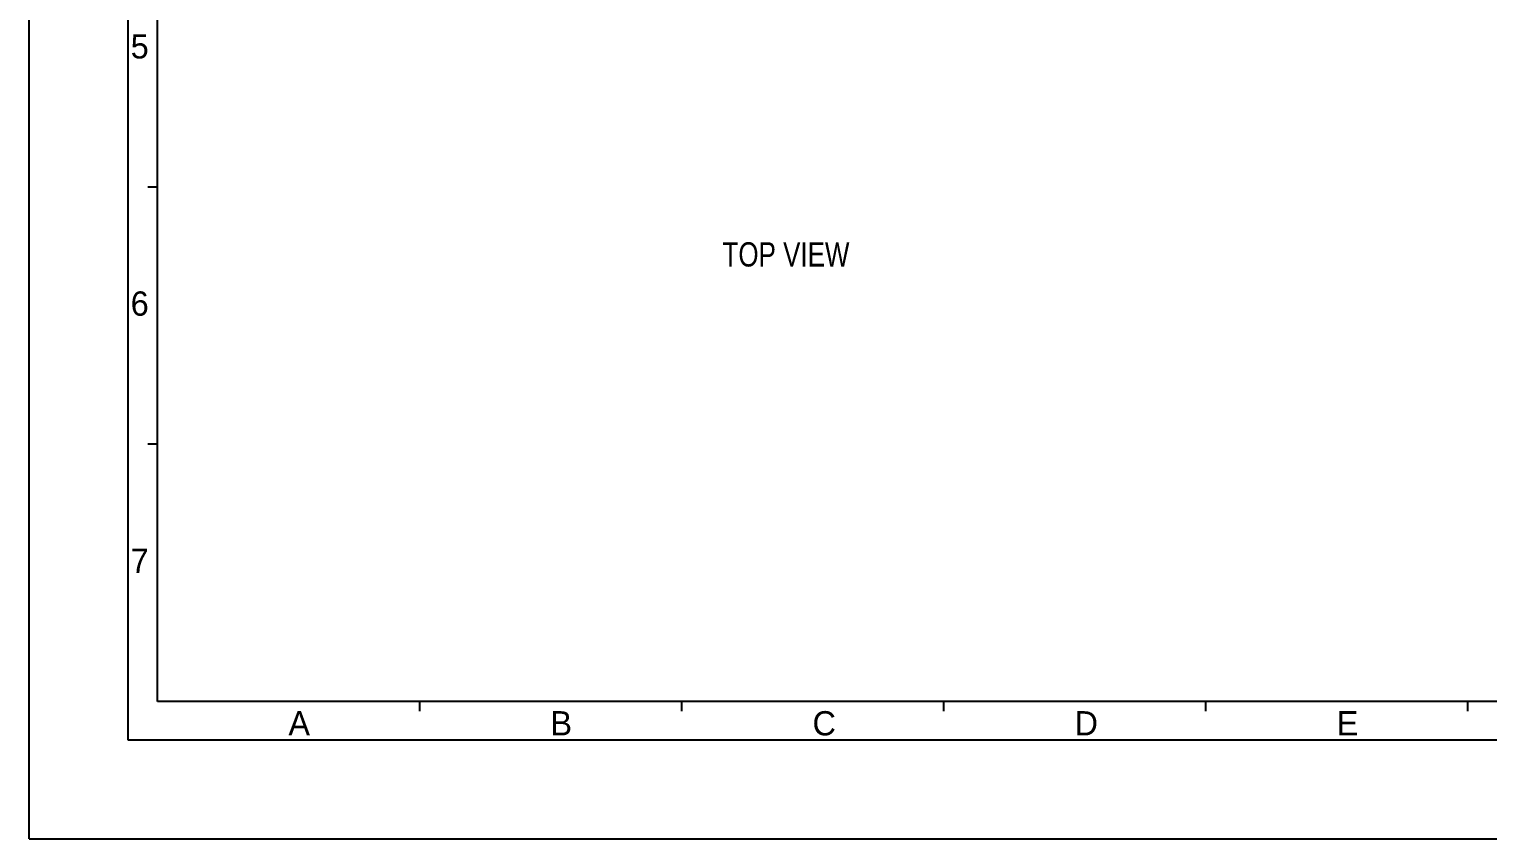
# Model space of a CAD drawing. Header units: millimetres. Extents: x 0 to 594, y 0 to 420.
# Drawn here: x 0 to 300.6, y 0 to 166.9 of the extents above; entities that cross this region are included whole.
import ezdxf

# ---------------------------------------------------------------- set-up
doc = ezdxf.new("R2010")
doc.units = ezdxf.units.MM
doc.header["$LTSCALE"] = 32.67
doc.layers.get('0').update_dxf_attribs({"linetype": 'CONTINUOUS'})
doc.styles.get("Standard").update_dxf_attribs({"font": 'txt', "width": 0.8})
doc.styles.add('TEXTSTYLE_2', font='txt')

msp = doc.modelspace()

# ---------------------------------------------------------------- linework, layer by layer
at = {"color": 4, "linetype": 'CONTINUOUS'}
for p, q in [((0, 0), (0, 420)), ((20.42, 20.31), (20.42, 405.31)), ((26.42, 28.31), (26.42, 397.31)), ((26.42, 134.31), (24.42, 134.31)), ((26.42, 81.31), (24.42, 81.31)), ((564.92, 28.31), (26.42, 28.31)), ((80.42, 28.31), (80.42, 26.31)), ((134.42, 28.31), (134.42, 26.31)), ((188.42, 28.31), (188.42, 26.31)), ((242.42, 28.31), (242.42, 26.31)), ((296.42, 28.31), (296.42, 26.31)), ((571.42, 20.31), (20.42, 20.31)), ((0, 0), (594, 0))]:
    msp.add_line(p, q, dxfattribs=at)

# ---------------------------------------------------------------- texts
at = {"color": 2, "linetype": 'CONTINUOUS', "char_height": 5, "width": 5, "attachment_point": 1, "line_spacing_factor": 0.9, "style": 'TEXTSTYLE_2'}
for s, insert in [('5', (20.92, 165.81)), ('6', (20.92, 112.81)), ('7', (20.92, 59.81)), ('A', (53.42, 26.31)), ('B', (107.42, 26.31)), ('C', (161.42, 26.31)), ('D', (215.42, 26.31)), ('E', (269.42, 26.31))]:
    msp.add_mtext(s, dxfattribs=dict(at, insert=insert))
at = {"color": 2, "linetype": 'CONTINUOUS', "insert": (142.88, 122.94), "char_height": 5, "width": 32, "attachment_point": 1, "line_spacing_factor": 0.9}
msp.add_mtext('TOP VIEW', dxfattribs=at)

doc.saveas('drawing.dxf')
